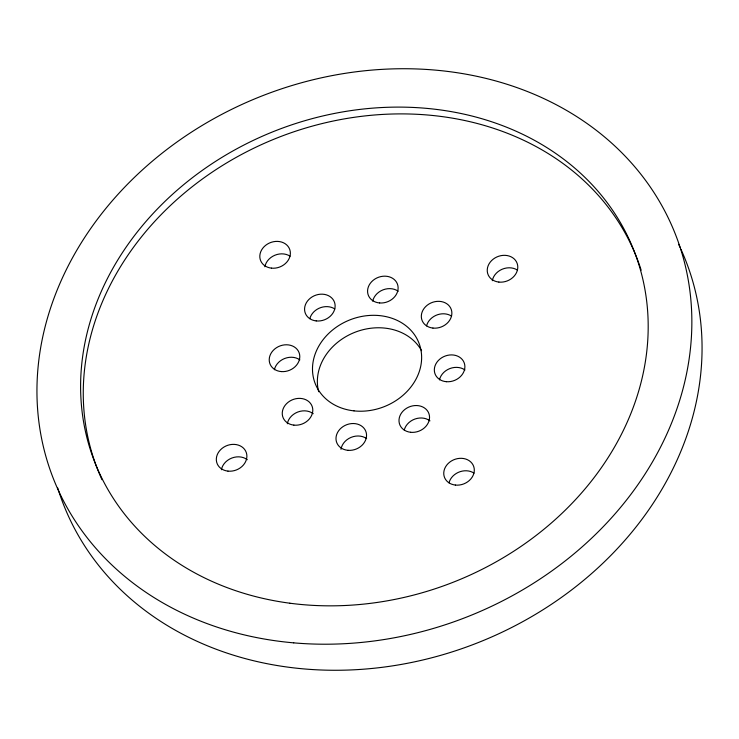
<?xml version="1.0" encoding="UTF-8"?>
<svg xmlns="http://www.w3.org/2000/svg" width="739" height="739" viewBox="0 0 739 739"><rect width="100%" height="100%" fill="white"/><g stroke="black" fill="none" stroke-linecap="round" stroke-linejoin="round"><path stroke-width="1.11" d="M318.675 391.716A55.693 46.659 -21.4 0 1 354.554 332.43A55.693 46.659 -21.4 0 1 421.572 350.692M340.993 449.33A15.593 13.062 -21.4 0 1 350.988 437.414A15.593 13.062 -21.4 0 1 366.618 438.587M404.242 430.07A15.593 13.062 -21.4 0 1 414.893 419.05A15.593 13.062 -21.4 0 1 429.959 420.842M439.483 379.874A15.593 13.062 -21.4 0 1 449.774 368.604A15.593 13.062 -21.4 0 1 464.96 369.971M426.56 325.871A15.593 13.062 -21.4 0 1 451.584 316.144M372.715 301.133A15.593 13.062 -21.4 0 1 383.014 289.864A15.593 13.062 -21.4 0 1 398.192 291.231M309.817 318.712A15.593 13.062 -21.4 0 1 334.841 308.985M274.381 369.749A15.593 13.062 -21.4 0 1 284.672 358.489A15.593 13.062 -21.4 0 1 299.858 359.847M287.314 423.752A15.593 13.062 -21.4 0 1 297.688 412.066A15.593 13.062 -21.4 0 1 313.216 413.692M680.952 249.302A334.157 279.933 -21.4 0 1 473.884 644.269A334.157 279.933 -21.4 0 1 57.734 488.017M678.624 244.313A334.157 279.933 -21.4 0 1 680.028 247.297M221.395 469.755A15.593 13.062 -21.4 0 1 231.769 458.069A15.593 13.062 -21.4 0 1 247.297 459.686M264.876 266.77A15.593 13.062 -21.4 0 1 274.806 255.269A15.593 13.062 -21.4 0 1 290.085 256.202M492.303 280.709A15.593 13.062 -21.4 0 1 502.224 269.208A15.593 13.062 -21.4 0 1 517.512 270.151M448.998 482.853A15.593 13.062 -21.4 0 1 474.022 473.126M102 479.703A289.605 242.604 -21.4 0 1 279.453 137.029A289.605 242.604 -21.4 0 1 641.156 270.178M354.018 410.875A55.693 46.659 -21.4 0 0 419.475 344.476A55.693 46.659 -21.4 0 0 327.682 334.453A55.693 46.659 -21.4 0 0 354.018 410.875M293.873 425.119A15.593 13.062 -21.4 0 0 312.2 406.533A15.593 13.062 -21.4 0 0 286.501 403.725A15.593 13.062 -21.4 0 0 293.873 425.119M348.087 450.328A15.593 13.062 -21.4 0 0 365.805 431.299A15.593 13.062 -21.4 0 0 339.922 429.22A15.593 13.062 -21.4 0 0 348.087 450.328M410.616 432.278A15.593 13.062 -21.4 0 0 428.943 413.683A15.593 13.062 -21.4 0 0 403.245 410.884A15.593 13.062 -21.4 0 0 410.616 432.278M446.43 381.703A15.593 13.062 -21.4 0 0 464.147 362.683A15.593 13.062 -21.4 0 0 438.255 360.604A15.593 13.062 -21.4 0 0 446.43 381.703M432.943 328.079A15.593 13.062 -21.4 0 0 451.27 309.484A15.593 13.062 -21.4 0 0 425.572 306.685A15.593 13.062 -21.4 0 0 432.943 328.079M379.661 302.962A15.593 13.062 -21.4 0 0 397.379 283.942A15.593 13.062 -21.4 0 0 371.495 281.864A15.593 13.062 -21.4 0 0 379.661 302.962M316.2 320.92A15.593 13.062 -21.4 0 0 334.527 302.334A15.593 13.062 -21.4 0 0 308.819 299.526A15.593 13.062 -21.4 0 0 316.2 320.92M281.328 371.588A15.593 13.062 -21.4 0 0 299.046 352.558A15.593 13.062 -21.4 0 0 273.153 350.48A15.593 13.062 -21.4 0 0 281.328 371.588M293.725 642.856A334.157 279.933 -21.4 0 0 676.638 237.459A334.157 279.933 -21.4 0 0 122.831 189.101A334.157 279.933 -21.4 0 0 293.725 642.856M455.381 485.061A15.593 13.062 -21.4 0 0 473.708 466.475A15.593 13.062 -21.4 0 0 448 463.667A15.593 13.062 -21.4 0 0 455.381 485.061M227.954 471.122A15.593 13.062 -21.4 0 0 246.281 452.527A15.593 13.062 -21.4 0 0 220.573 449.728A15.593 13.062 -21.4 0 0 227.954 471.122M271.435 268.137A15.593 13.062 -21.4 0 0 289.762 249.542A15.593 13.062 -21.4 0 0 264.063 246.743A15.593 13.062 -21.4 0 0 271.435 268.137M498.862 282.076A15.593 13.062 -21.4 0 0 517.189 263.49A15.593 13.062 -21.4 0 0 491.49 260.682A15.593 13.062 -21.4 0 0 498.862 282.076M289.827 603.209A289.605 242.604 -21.4 0 0 638.819 264.423A289.605 242.604 -21.4 0 0 164.548 201.784A289.605 242.604 -21.4 0 0 289.827 603.209"/></g></svg>
